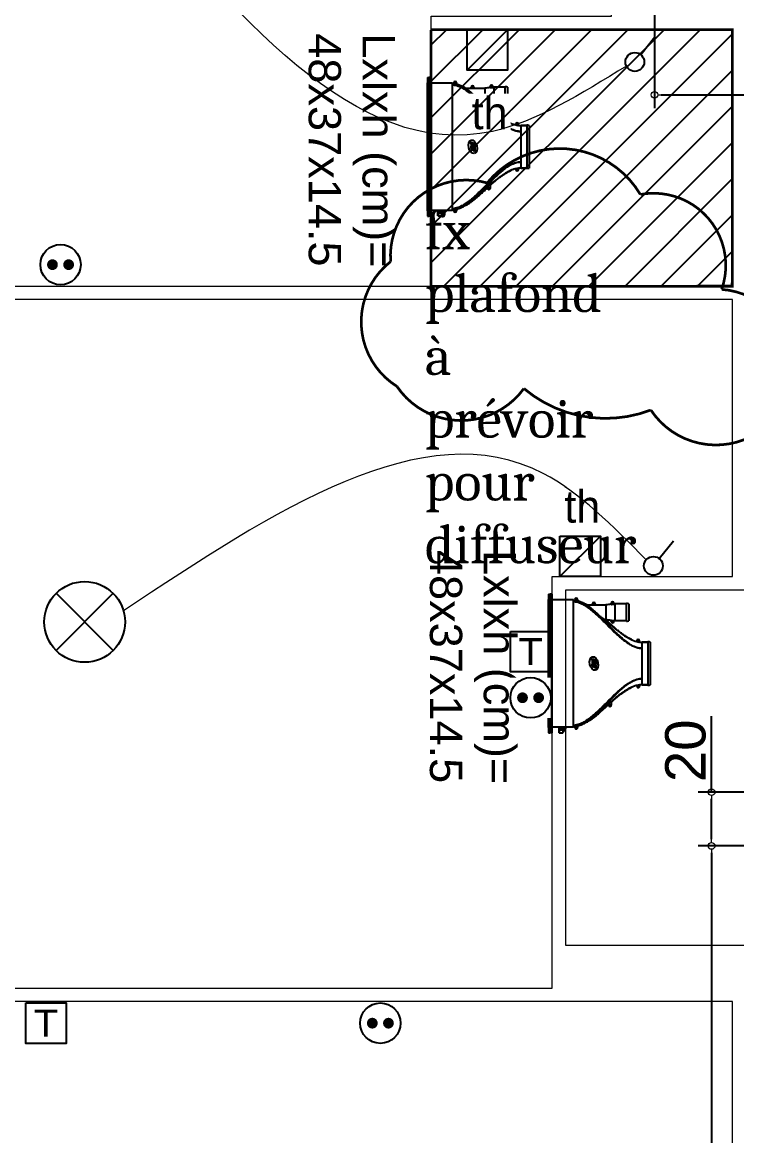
# Model space of a CAD drawing. Header units: millimetres. Extents: x 449410 to 506007, y -379864 to -318775.
# Drawn here: x 462452 to 465107, y -355848 to -351711 of the extents above; entities that cross this region are included whole.
import ezdxf

# ---------------------------------------------------------------- set-up
doc = ezdxf.new("R2010")
doc.units = ezdxf.units.MM
doc.set_wipeout_variables(frame=1)
doc.linetypes.add('prlm_ef', pattern=[0.165, 0.1, -0.065])
doc.layers.add('_GAZELEC-BOITE INCORPO', color=36, linetype='Continuous', lineweight=18)
for name, color, linetype in [('_GAZELEC-EAU CHAUDE', 1, 'Continuous'), ('gaz-modifications', 30, 'Continuous'), ('prlm-CHAUFF', 30, 'Continuous'), ('prlm-EAU-EF', 161, 'Continuous'), ('prlm-ELEC-CFA', 181, 'Continuous'), ('prlm-ELEC-CFO', 201, 'Continuous')]:
    doc.layers.add(name, color=color, linetype=linetype)
doc.layers.add('prlm-xpoly', color=7, linetype='Continuous', plot=False)
doc.styles.add('Arial', font='arial.ttf')
doc.styles.add('prlm-elec-cfa', font='comic.ttf', dxfattribs={"height": 12})
doc.styles.add('prlm-mod', font='cambriaz.ttf', dxfattribs={"height": 18})
doc.styles.get("Standard").update_dxf_attribs({"font": 'arial.ttf'})
doc.dimstyles.new('200', dxfattribs={"dimtxt": 150, "dimasz": 25, "dimexe": 50, "dimexo": 50, "dimgap": 20, "dimtad": 1, "dimdec": 0, "dimlfac": 0.1, "dimdsep": 46, "dimtxsty": 'Arial', "dimblk1": 'DOTBLANK', "dimblk2": 'DOTBLANK', "dimsah": 1, "dimcen": 25, "dimclrd": 5, "dimclre": 5, "dimadec": 0, "dimazin": 0, "dimtfac": 1, "dimtdec": 0, "dimtmove": 0, "dimatfit": 3, "dimldrblk": 'DOTBLANK', "dimfxl": 50, "dimtolj": 1, "dimtzin": 0, "dimarcsym": 0})

# ---------------------------------------------------------------- blocks, each defined once
blk = doc.blocks.new('xi.twintop')
at = {"layer": 'prlm-CHAUFF', "ltscale": 50}
for p, q in [((-8, 35.6), (8, 35.6)), ((-7.9, 36.5), (7.9, 36.5)), ((-7.9, 35.6), (-7.9, 33.5)), ((-7.9, 33.5), (-7.9, 35.6)), ((-5.67, 33.5), (-7.9, 33.5)), ((5.67, 33.5), (-5.67, 33.5)), ((7.9, 33.5), (5.67, 33.5)), ((7.9, 35.6), (7.9, 33.5)), ((7.9, 33.5), (7.9, 35.6)), ((-8.61, 31.95), (-8.61, 32.05)), ((-8.61, 32.05), (-8.51, 32.05)), ((-8.51, 31.95), (-8.61, 31.95)), ((-8.51, 32.16), (-8.41, 32.16)), ((-8.51, 32.05), (-8.51, 32.16)), ((-8.51, 31.84), (-8.51, 31.95)), ((-8.41, 31.84), (-8.51, 31.84)), ((-7.9, 32.5), (-8.46, 32.5)), ((-8.46, 31.5), (-8.16, 31.5)), ((-8.41, 32.16), (-8.41, 32.05)), ((-8.41, 32.05), (-8.3, 32.05)), ((-8.3, 31.95), (-8.41, 31.95)), ((-8.41, 31.95), (-8.41, 31.84)), ((-8.3, 32.05), (-8.3, 31.95)), ((-8.16, 31.5), (-7.95, 32.18)), ((-7.9, 32.5), (-7.95, 32.18)), ((7.95, 32.18), (7.9, 32.5)), ((7.9, 32.5), (8.46, 32.5)), ((8.16, 31.5), (7.95, 32.18)), ((8.46, 31.5), (8.16, 31.5)), ((8.3, 31.95), (8.3, 32.05)), ((8.3, 32.05), (8.41, 32.05)), ((8.41, 31.95), (8.3, 31.95)), ((8.41, 32.16), (8.51, 32.16)), ((8.41, 32.05), (8.41, 32.16)), ((8.41, 31.84), (8.41, 31.95)), ((8.51, 31.84), (8.41, 31.84)), ((8.51, 32.16), (8.51, 32.05)), ((8.51, 32.05), (8.61, 32.05)), ((8.61, 31.95), (8.51, 31.95)), ((8.51, 31.95), (8.51, 31.84)), ((8.61, 32.05), (8.61, 31.95)), ((9.12, 29.02), (9.09, 29.02)), ((-15.75, 27.6), (-22.25, 27.6)), ((-22.15, 28.5), (-15.85, 28.5)), ((-22.15, 27.6), (-22.15, 23.5)), ((-22.15, 27.6), (-22.15, 23.5)), ((-15.85, 27.6), (-15.85, 23.5)), ((-15.85, 27.6), (-15.85, 23.5)), ((-9.41, 28.48), (-9.41, 28.48)), ((9.41, 28.48), (9.38, 28.48)), ((-22.56, 22.55), (-22.45, 22.55)), ((-22.56, 22.45), (-22.56, 22.55)), ((-22.45, 22.45), (-22.56, 22.45)), ((-22.45, 22.66), (-22.35, 22.66)), ((-22.45, 22.55), (-22.45, 22.66)), ((-22.45, 22.34), (-22.45, 22.45)), ((-22.35, 22.34), (-22.45, 22.34)), ((-22.4, 23), (-21.97, 23)), ((-21.85, 22), (-22.4, 22)), ((-22.35, 22.66), (-22.35, 22.55)), ((-22.35, 22.55), (-22.24, 22.55)), ((-22.24, 22.45), (-22.35, 22.45)), ((-22.35, 22.45), (-22.35, 22.34)), ((-22.24, 22.55), (-22.24, 22.45)), ((-15.85, 23.5), (-22.15, 23.5)), ((-21.97, 23), (-21.85, 22.06)), ((-21.85, 22.06), (-21.85, 22)), ((-16.2, 19.84), (-14.13, 22)), ((-14.13, 22), (-16.2, 19.84)), ((-16.15, 22.06), (-16.03, 23)), ((-16.15, 22), (-16.15, 22.06)), ((-15.6, 22), (-16.15, 22)), ((-16.03, 23), (-15.6, 23)), ((-15.76, 22.45), (-15.76, 22.55)), ((-15.76, 22.55), (-15.65, 22.55)), ((-15.65, 22.45), (-15.76, 22.45)), ((-15.65, 22.66), (-15.55, 22.66)), ((-15.65, 22.55), (-15.65, 22.66)), ((-15.65, 22.34), (-15.65, 22.45)), ((-15.55, 22.34), (-15.65, 22.34)), ((-15.55, 22.66), (-15.55, 22.55)), ((-15.55, 22.55), (-15.44, 22.55)), ((-15.55, 22.45), (-15.55, 22.34)), ((-15.44, 22.45), (-15.55, 22.45)), ((-15.44, 22.55), (-15.44, 22.45)), ((14.83, 21), (13.83, 22)), ((13.83, 22), (15.44, 22)), ((15.44, 21), (14.83, 21)), ((15.28, 21.45), (15.28, 21.55)), ((15.28, 21.55), (15.39, 21.55)), ((15.39, 21.45), (15.28, 21.45)), ((15.39, 21.66), (15.49, 21.66)), ((15.39, 21.55), (15.39, 21.66)), ((15.39, 21.34), (15.39, 21.45)), ((15.49, 21.34), (15.39, 21.34)), ((15.49, 21.66), (15.49, 21.55)), ((15.49, 21.55), (15.6, 21.55)), ((15.49, 21.45), (15.49, 21.34)), ((15.6, 21.45), (15.49, 21.45)), ((15.6, 21.55), (15.6, 21.45)), ((-21.8, 20), (-16.2, 20)), ((-21.8, 16), (-21.8, 20)), ((-21.8, 16), (-21.8, 20)), ((-16.2, 19.84), (-16.2, 20)), ((-16.2, 19.84), (-16.2, 20)), ((-22.36, 15.45), (-22.36, 15.55)), ((-22.36, 15.55), (-22.25, 15.55)), ((-22.25, 15.45), (-22.36, 15.45)), ((-22.25, 15.66), (-22.15, 15.66)), ((-22.25, 15.55), (-22.25, 15.66)), ((-22.25, 15.34), (-22.25, 15.45)), ((-22.15, 15.34), (-22.25, 15.34)), ((-22.2, 16), (-21.65, 16)), ((-21.65, 15), (-22.2, 15)), ((-22.15, 15.66), (-22.15, 15.55)), ((-22.15, 15.55), (-22.04, 15.55)), ((-22.15, 15.45), (-22.15, 15.34)), ((-22.04, 15.45), (-22.15, 15.45)), ((-22.04, 15.55), (-22.04, 15.45)), ((-21.8, 12.88), (-21.8, 15)), ((-21.8, 12.88), (-21.8, 15)), ((-21.65, 16), (-21.65, 15)), ((-23.96, 8.95), (-23.96, 9.05)), ((-23.96, 9.05), (-23.85, 9.05)), ((-23.85, 8.95), (-23.96, 8.95)), ((-23.85, 9.16), (-23.75, 9.16)), ((-23.85, 9.05), (-23.85, 9.16)), ((-23.85, 8.84), (-23.85, 8.95)), ((-23.75, 8.84), (-23.85, 8.84)), ((-23.8, 9.5), (-23.19, 9.5)), ((-23.36, 8.5), (-23.8, 8.5)), ((-23.75, 9.16), (-23.75, 9.05)), ((-23.75, 9.05), (-23.64, 9.05)), ((-23.75, 8.95), (-23.75, 8.84)), ((-23.64, 8.95), (-23.75, 8.95)), ((-23.64, 9.05), (-23.64, 8.95)), ((-23.36, 8.42), (-23.36, 8.5)), ((23.19, 9.5), (23.8, 9.5)), ((23.36, 8.42), (23.36, 8.5)), ((23.8, 8.5), (23.36, 8.5)), ((23.64, 8.95), (23.64, 9.05)), ((23.64, 9.05), (23.75, 9.05)), ((23.75, 8.95), (23.64, 8.95)), ((23.75, 9.16), (23.85, 9.16)), ((23.75, 9.05), (23.75, 9.16)), ((23.75, 8.84), (23.75, 8.95)), ((23.85, 8.84), (23.75, 8.84)), ((23.85, 9.16), (23.85, 9.05)), ((23.85, 9.05), (23.96, 9.05)), ((23.85, 8.95), (23.85, 8.84)), ((23.96, 8.95), (23.85, 8.95)), ((23.96, 9.05), (23.96, 8.95)), ((23.7, 8), (-23.7, 8)), ((-23.7, 8), (-23.7, 0)), ((23.7, 8), (23.7, 0)), ((24.18, 4.47), (23.7, 4.81)), ((24.06, 4.42), (23.7, 4.66)), ((24.06, 2.6), (24.06, 4.42)), ((24.64, 4.04), (24.06, 4.42)), ((24.2, 4.46), (24.18, 4.47)), ((24.54, 4.24), (24.2, 4.46)), ((24.35, 4.85), (24.33, 4.89)), ((24.35, 4.36), (24.35, 4.85)), ((24.35, 4.85), (24.36, 4.85)), ((24.41, 4.79), (24.43, 4.83)), ((24.41, 4.79), (24.41, 4.32)), ((25.01, 4.43), (24.41, 4.79)), ((24.43, 4.83), (25.04, 4.47)), ((25.04, 4.47), (25.01, 4.43)), ((25.01, 4.25), (25.01, 4.43)), ((25.02, 4.42), (25.01, 4.43)), ((25.06, 4.46), (25.02, 4.42)), ((25.02, 4.42), (25.02, 4.25)), ((25.28, 4.25), (25.02, 4.42)), ((25.04, 4.47), (25.06, 4.46)), ((25.06, 4.46), (25.39, 4.24)), ((-25.75, 0), (-25.75, -0.73)), ((25.75, 0), (-25.75, 0)), ((23.7, 2.6), (24.06, 2.6)), ((23.7, 2.57), (23.73, 2.6)), ((23.79, 2.6), (23.88, 2.51)), ((23.88, 2.51), (23.97, 2.6)), ((24.04, 2.6), (24.13, 2.51)), ((24.64, 2.6), (24.06, 2.6)), ((24.13, 2.51), (24.22, 2.6)), ((24.18, 2.56), (24.24, 2.51)), ((24.24, 2.51), (24.3, 2.58)), ((24.28, 2.6), (24.37, 2.51)), ((24.37, 2.51), (24.46, 2.6)), ((24.42, 2.57), (24.48, 2.51)), ((24.48, 2.51), (24.56, 2.58)), ((24.54, 2.6), (24.63, 2.51)), ((24.63, 2.51), (24.72, 2.6)), ((24.64, 4.04), (24.72, 4.01)), ((24.64, 2.6), (24.64, 4.04)), ((24.72, 2.65), (24.64, 2.6)), ((24.64, 2.6), (24.64, 2.6)), ((25.66, 2.6), (24.64, 2.6)), ((24.7, 2.58), (24.77, 2.51)), ((24.72, 4.01), (24.72, 2.65)), ((24.72, 2.65), (25.71, 2.65)), ((24.73, 2.6), (24.82, 2.51)), ((24.77, 2.51), (24.79, 2.53)), ((24.82, 2.51), (24.91, 2.6)), ((24.9, 2.59), (24.98, 2.51)), ((24.98, 2.51), (25.07, 2.6)), ((25.02, 2.54), (25.05, 2.51)), ((25.05, 2.51), (25.09, 2.55)), ((25.06, 2.58), (25.13, 2.51)), ((25.13, 2.51), (25.22, 2.6)), ((25.19, 2.57), (25.25, 2.51)), ((25.25, 2.51), (25.34, 2.6)), ((25.27, 2.53), (25.29, 2.51)), ((25.29, 2.51), (25.32, 2.54)), ((25.31, 2.56), (25.36, 2.51)), ((25.36, 2.51), (25.45, 2.6)), ((25.4, 2.55), (25.44, 2.51)), ((25.44, 2.51), (25.53, 2.6)), ((25.48, 2.54), (25.51, 2.51)), ((25.51, 2.51), (25.6, 2.6)), ((25.53, 2.53), (25.55, 2.51)), ((25.55, 2.51), (25.64, 2.6)), ((25.71, 2.65), (25.66, 2.6)), ((25.66, 2.6), (25.66, 2.6)), ((25.71, 2.65), (25.71, 4.01)), ((25.75, 0), (25.75, -0.73)), ((-25.75, -0.81), (-25.75, -0.73)), ((-25.75, -0.73), (25.75, -0.73)), ((-25.75, -1.3), (-25.75, -0.81)), ((25.75, -0.81), (-25.75, -0.81)), ((-25.75, -1.3), (25.75, -1.3)), ((23.75, -0.99), (-23.75, -0.99)), ((-23.75, -1.06), (-23.75, -0.99)), ((-23.55, -0.99), (-23.75, -1.06)), ((-23.75, -1.06), (23.75, -1.06)), ((23.75, -1.11), (-23.75, -1.11)), ((-23.75, -1.16), (-23.75, -1.11)), ((-23.59, -1.11), (-23.75, -1.16)), ((-23.75, -1.16), (23.75, -1.16)), ((23.75, -1.2), (-23.75, -1.2)), ((-23.75, -1.23), (-23.75, -1.2)), ((-23.64, -1.2), (-23.75, -1.23)), ((-23.75, -1.23), (23.75, -1.23)), ((23.75, -1.26), (-23.75, -1.26)), ((-23.75, -1.28), (-23.75, -1.26)), ((-23.68, -1.26), (-23.75, -1.28)), ((-23.75, -1.28), (23.75, -1.28)), ((23.75, -1.29), (-23.75, -1.29)), ((-23.75, -1.3), (-23.75, -1.29)), ((-23.73, -1.29), (-23.75, -1.3)), ((-23.75, -1.3), (23.75, -1.3)), ((23.75, -1.06), (23.55, -0.99)), ((23.75, -1.16), (23.59, -1.11)), ((23.75, -1.23), (23.64, -1.2)), ((23.75, -1.28), (23.68, -1.26)), ((23.75, -1.3), (23.73, -1.29)), ((23.75, -0.99), (23.75, -1.06)), ((23.75, -1.11), (23.75, -1.16)), ((23.75, -1.2), (23.75, -1.23)), ((23.75, -1.26), (23.75, -1.28)), ((23.75, -1.29), (23.75, -1.3)), ((25.75, -0.73), (25.75, -0.81)), ((25.75, -1.3), (25.75, -0.81))]:
    blk.add_line(p, q, dxfattribs=at)
for centre, radius in [((-8.46, 32), 0.3), ((-8.46, 32), 0.25), ((8.46, 32), 0.3), ((8.46, 32), 0.25), ((-22.4, 22.5), 0.3), ((-22.4, 22.5), 0.25), ((-15.6, 22.5), 0.3), ((-15.6, 22.5), 0.25), ((15.44, 21.5), 0.3), ((15.44, 21.5), 0.25), ((-22.2, 15.5), 0.3), ((-22.2, 15.5), 0.25), ((-23.8, 9), 0.3), ((-23.8, 9), 0.25), ((23.8, 9), 0.3), ((23.8, 9), 0.25)]:
    blk.add_circle(centre, radius, dxfattribs=at)
for centre, radius, start, end in [((-6.01, 35.83), 2, 160.5755, 186.7441), ((-6.01, 35.83), 2, 160.5755, 186.7441), ((-15.67, 33.51), 7.77, 352.5456, 359.9423), ((-15.72, 33.51), 7.82, 352.5763, 359.9264), ((-15.07, 33.49), 7.17, 353.9053, 0.1157), ((15.11, 33.49), 7.25, 179.9215, 187.8382), ((6.01, 35.83), 2, 353.2559, 19.4245), ((6.01, 35.83), 2, 353.2559, 19.4245), ((15.67, 33.51), 7.77, 180.0577, 187.4544), ((15.72, 33.51), 7.82, 180.0736, 187.4237), ((-26.92, 38.17), 20.01, 331.0483, 332.7983), ((-26.92, 38.17), 20.01, 331.0482, 332.7982), ((-19.51, 34.47), 11.74, 332.3321, 345.441), ((-19.16, 34.32), 11.35, 332.1374, 345.6929), ((-8.46, 32), 0.5, 90, 270), ((-15.07, 33.49), 7.17, 352.0923, 353.5448), ((21.1, 34.98), 13.43, 192.9954, 216.0824), ((19.16, 34.32), 11.35, 194.4106, 207.8626), ((8.46, 32), 0.5, 270, 90), ((26.92, 38.17), 20.01, 207.2018, 208.9518), ((-20.26, 27.83), 2, 160.5755, 186.7441), ((-20.26, 27.83), 2, 160.5755, 186.7441), ((-17.74, 27.83), 2, 353.2559, 19.4245), ((-17.74, 27.83), 2, 353.2559, 19.4245), ((-43.13, 48.06), 39, 319.3887, 329.86), ((-43.13, 48.06), 39, 319.3887, 329.8601), ((43.13, 48.06), 39, 210.1399, 220.6113), ((43.13, 48.06), 39, 212.5506, 220.6113), ((-22.4, 22.5), 0.5, 90, 270), ((-15.6, 22.5), 0.5, 270, 90), ((-22.51, 30.1), 11.66, 315.9701, 320.4245), ((-22.76, 30.33), 11.99, 316.0326, 320.3619), ((22.51, 30.1), 11.66, 219.5755, 224.0299), ((22.76, 30.33), 11.99, 219.6381, 223.9674), ((15.44, 21.5), 0.5, 270, 90), ((-44.74, 40.05), 35.1, 315.7111, 319.5265), ((-22.2, 15.5), 0.5, 90, 270), ((-2.48, -0.77), 23.65, 136.4099, 144.7501), ((-23.8, 9), 0.5, 90, 270), ((-11.41, 6.64), 12.12, 163.7263, 166.3852), ((23.8, 9), 0.5, 270, 90), ((17.64, -7.23), 13.85, 61.9182, 64.0515), ((17.76, -6.88), 13.43, 62.115, 63.7632), ((18.29, -6.04), 12.5, 61.3177, 61.5903), ((24.75, 5.45), 0.703, 233.033, 242.9325), ((24.72, 5.11), 0.448, 214.6713, 225.4982), ((25.88, 4.92), 0.836, 234.1326, 239.2425), ((18.29, -6.04), 12.5, 53.7494, 55.0637)]:
    blk.add_arc(centre, radius, start, end, dxfattribs=at)
blk.add_ellipse((0, 15.55), major_axis=(2.49, 0.57), ratio=0.600775, dxfattribs=at)
for points, knots in [([(-5.67, 33.5), (-5.67, 33.33), (-5.68, 33.16), (-5.7, 32.82), (-5.72, 32.65), (-5.8, 32.15), (-5.87, 31.82), (-6.05, 31.16), (-6.16, 30.84), (-6.41, 30.21), (-6.55, 29.9), (-7, 29), (-7.34, 28.43), (-8.08, 27.34), (-8.47, 26.81), (-9.69, 25.27), (-10.57, 24.3), (-12.38, 22.39), (-13.32, 21.46), (-15.19, 19.6), (-16.12, 18.67), (-17.95, 16.77), (-18.84, 15.8), (-20.08, 14.27), (-20.47, 13.75), (-21.03, 12.94), (-21.21, 12.66), (-21.55, 12.09), (-21.72, 11.8), (-22.17, 10.91), (-22.43, 10.31), (-22.7, 9.36), (-22.77, 9.03), (-22.86, 8.47), (-22.88, 8.24), (-22.89, 8)], [0, 0, 0, 0, 0.015625, 0.015625, 0.03125, 0.03125, 0.0625, 0.0625, 0.09375, 0.09375, 0.125, 0.125, 0.1875, 0.1875, 0.25, 0.25, 0.375, 0.375, 0.5, 0.5, 0.625, 0.625, 0.75, 0.75, 0.8125, 0.8125, 0.84375, 0.84375, 0.875, 0.875, 0.9375, 0.9375, 0.96875, 0.96875, 0.9907189, 0.9907189, 0.9907189, 0.9907189]), ([(-18.04, 17.26), (-16.85, 18.51), (-15.59, 19.7), (-13.1, 22.1), (-11.85, 23.3), (-10.07, 25.17), (-9.49, 25.81), (-8.39, 27.13), (-7.87, 27.82), (-7.16, 28.91), (-6.93, 29.29), (-6.52, 30.07), (-6.33, 30.48), (-6.02, 31.31), (-5.89, 31.74), (-5.76, 32.39), (-5.73, 32.61), (-5.69, 32.95), (-5.69, 33.06), (-5.67, 33.28), (-5.67, 33.39), (-5.67, 33.5)], [0, 0, 0, 0, 0.25, 0.25, 0.5, 0.5, 0.625, 0.625, 0.75, 0.75, 0.8125, 0.8125, 0.875, 0.875, 0.9375, 0.9375, 0.96875, 0.96875, 0.984375, 0.984375, 1, 1, 1, 1]), ([(5.67, 33.5), (5.67, 33.33), (5.68, 33.16), (5.71, 32.81), (5.73, 32.64), (5.81, 32.14), (5.88, 31.8), (6.08, 31.14), (6.2, 30.82), (6.47, 30.19), (6.62, 29.88), (7.1, 28.98), (7.46, 28.42), (8.23, 27.34), (8.65, 26.82), (9.93, 25.3), (10.84, 24.34), (12.72, 22.46), (13.69, 21.54), (15.61, 19.69), (16.57, 18.77), (18.43, 16.87), (19.34, 15.9), (20.59, 14.36), (20.99, 13.83), (21.55, 13), (21.73, 12.72), (22.07, 12.15), (22.24, 11.85), (22.69, 10.95), (22.94, 10.33), (23.21, 9.37), (23.28, 9.05), (23.36, 8.48), (23.38, 8.24), (23.39, 8)], [0, 0, 0, 0, 0.015625, 0.015625, 0.03125, 0.03125, 0.0625, 0.0625, 0.09375, 0.09375, 0.125, 0.125, 0.1875, 0.1875, 0.25, 0.25, 0.375, 0.375, 0.5, 0.5, 0.625, 0.625, 0.75, 0.75, 0.8125, 0.8125, 0.84375, 0.84375, 0.875, 0.875, 0.9375, 0.9375, 0.96875, 0.96875, 0.9908046, 0.9908046, 0.9908046, 0.9908046]), ([(22.89, 8), (22.88, 8.24), (22.86, 8.47), (22.77, 9.03), (22.7, 9.36), (22.43, 10.31), (22.17, 10.91), (21.72, 11.8), (21.55, 12.09), (21.21, 12.66), (21.03, 12.94), (20.47, 13.75), (20.08, 14.27), (18.84, 15.8), (17.95, 16.77), (16.12, 18.67), (15.18, 19.6), (13.32, 21.46), (12.38, 22.39), (10.57, 24.3), (9.69, 25.27), (8.47, 26.81), (8.08, 27.34), (7.34, 28.43), (7, 29), (6.55, 29.9), (6.41, 30.21), (6.16, 30.84), (6.05, 31.16), (5.87, 31.82), (5.79, 32.15), (5.72, 32.65), (5.7, 32.82), (5.68, 33.16), (5.67, 33.33), (5.67, 33.5)], [0.0092808, 0.0092808, 0.0092808, 0.0092808, 0.03125, 0.03125, 0.0625, 0.0625, 0.125, 0.125, 0.15625, 0.15625, 0.1875, 0.1875, 0.25, 0.25, 0.375, 0.375, 0.5, 0.5, 0.625, 0.625, 0.75, 0.75, 0.8125, 0.8125, 0.875, 0.875, 0.90625, 0.90625, 0.9375, 0.9375, 0.96875, 0.96875, 0.984375, 0.984375, 1, 1, 1, 1]), ([(-8.9, 29.46), (-9.06, 29.12), (-9.43, 28.41), (-10.08, 27.35), (-10.83, 26.27), (-11.65, 25.18), (-12.54, 24.1), (-13.65, 22.81), (-14.86, 21.46), (-15.81, 20.43), (-16.2, 20)], [0.1568082, 0.1568082, 0.1568082, 0.1568082, 0.2305418, 0.3149874, 0.4025619, 0.4929385, 0.5856877, 0.6803551, 0.8317746, 0.9509578, 0.9509578, 0.9509578, 0.9509578]), ([(14.38, 22), (14.06, 22.36), (13.37, 23.14), (12.33, 24.35), (11.38, 25.54), (10.58, 26.62), (9.93, 27.59), (9.37, 28.52), (9.05, 29.15), (8.91, 29.44)], [0.5730592, 0.5730592, 0.5730592, 0.5730592, 0.626259, 0.6884084, 0.7489718, 0.7930827, 0.8358988, 0.8773199, 0.9123747, 0.9123747, 0.9123747, 0.9123747]), ([(23.19, 9.5), (23.12, 9.79), (23.04, 10.07), (22.86, 10.64), (22.75, 10.92), (22.41, 11.74), (22.14, 12.27), (21.56, 13.3), (21.24, 13.8), (20.57, 14.77), (20.21, 15.25), (19.11, 16.65), (18.33, 17.54), (16.73, 19.29), (15.91, 20.15), (15.09, 21)], [0, 0, 0, 0, 0.0625, 0.0625, 0.125, 0.125, 0.25, 0.25, 0.375, 0.375, 0.5, 0.5, 0.75, 0.75, 1, 1, 1, 1]), ([(21.4, 13.55), (21.3, 13.71), (20.98, 14.2), (20.41, 15.02), (19.67, 15.99), (18.88, 16.96), (17.95, 18.04), (16.9, 19.22), (15.98, 20.24), (15.44, 20.84), (15.29, 21)], [0.1694223, 0.1694223, 0.1694223, 0.1694223, 0.1906001, 0.2339285, 0.2787061, 0.3247019, 0.3716424, 0.4351709, 0.4991397, 0.523565, 0.523565, 0.523565, 0.523565]), ([(-18.04, 17.26), (-17.81, 17.52), (-17.58, 17.79), (-17.17, 18.3), (-16.98, 18.55), (-16.64, 19.03), (-16.49, 19.25), (-16.32, 19.53), (-16.28, 19.62), (-16.22, 19.76), (-16.2, 19.81), (-16.2, 19.84)], [0, 0, 0, 0, 0.25, 0.25, 0.5, 0.5, 0.75, 0.75, 0.875, 0.875, 1, 1, 1, 1]), ([(-1.63, 15.67), (-0.9, 16.39), (-0.53, 16.49), (-0.14, 16.44), (0.47, 16.38), (1.12, 15.98), (1.85, 16.55)], [0, 0, 0, 0, 0.389075, 0.389075, 0.389075, 1, 1, 1, 1]), ([(-23.39, 8), (-23.38, 8.28), (-23.35, 8.55), (-23.25, 9.19), (-23.16, 9.55), (-22.84, 10.61), (-22.54, 11.29), (-21.83, 12.6), (-21.42, 13.22), (-20.56, 14.41), (-20.09, 14.98), (-19.62, 15.54)], [0.0331631, 0.0331631, 0.0331631, 0.0331631, 0.125, 0.125, 0.25, 0.25, 0.5, 0.5, 0.75, 0.75, 1, 1, 1, 1]), ([(-23.19, 9.5), (-23.12, 9.8), (-23.04, 10.09), (-22.9, 10.53), (-22.84, 10.67), (-22.74, 10.96), (-22.68, 11.1), (-22.5, 11.53), (-22.37, 11.8), (-22.1, 12.35), (-21.95, 12.61), (-21.8, 12.88)], [0, 0, 0, 0, 0.25, 0.25, 0.375, 0.375, 0.5, 0.5, 0.75, 0.75, 1, 1, 1, 1]), ([(-21.8, 12.88), (-21.96, 12.6), (-22.11, 12.32), (-22.4, 11.74), (-22.54, 11.45), (-22.78, 10.85), (-22.89, 10.55), (-23.01, 10.17), (-23.03, 10.1), (-23.05, 10.03)], [0, 0, 0, 0, 0.25, 0.25, 0.5, 0.5, 0.75, 0.75, 0.8062429, 0.8062429, 0.8062429, 0.8062429]), ([(-1.94, 14.63), (-1.21, 15.35), (-0.84, 15.44), (-0.45, 15.4), (0.16, 15.33), (0.81, 14.93), (1.54, 15.51)], [0, 0, 0, 0, 0.389075, 0.389075, 0.389075, 1, 1, 1, 1]), ([(24.24, 4.96), (24.23, 4.96), (24.23, 4.96), (24.22, 4.97), (24.2, 4.97), (24.19, 4.97), (24.18, 4.98), (24.16, 4.98), (24.15, 4.98), (24.13, 4.99), (24.11, 4.99), (24.09, 4.99), (24.08, 4.99), (24.05, 4.99), (24.02, 4.99), (23.98, 4.99), (23.93, 4.98), (23.89, 4.98), (23.84, 4.97), (23.78, 4.96), (23.74, 4.95), (23.71, 4.95), (23.7, 4.94)], [0.1059402, 0.1059402, 0.1059402, 0.1059402, 0.1359504, 0.1694868, 0.202886, 0.2361704, 0.2693627, 0.3024859, 0.3355633, 0.3686184, 0.401675, 0.434757, 0.4678887, 0.5010941, 0.5629781, 0.6246926, 0.6863942, 0.7482374, 0.8103737, 0.8729511, 0.9361135, 0.9654522, 0.9654522, 0.9654522, 0.9654522]), ([(23.7, 4.91), (23.71, 4.91), (23.72, 4.91), (23.74, 4.92), (23.78, 4.92), (23.81, 4.93), (23.83, 4.93), (23.86, 4.94), (23.89, 4.94), (23.92, 4.95), (23.94, 4.95), (23.97, 4.95), (23.99, 4.96), (24.02, 4.96), (24.04, 4.96), (24.06, 4.96), (24.08, 4.96), (24.11, 4.96), (24.14, 4.96), (24.18, 4.96), (24.21, 4.95), (24.24, 4.95), (24.26, 4.94), (24.28, 4.93), (24.3, 4.92), (24.32, 4.91), (24.33, 4.9), (24.33, 4.89)], [0.053874, 0.053874, 0.053874, 0.053874, 0.0607104, 0.0907643, 0.1206402, 0.1503557, 0.1799287, 0.2093776, 0.238721, 0.2679778, 0.2971672, 0.3263086, 0.3554219, 0.3845269, 0.4136437, 0.4427926, 0.4719939, 0.5012681, 0.5562327, 0.6110034, 0.6657154, 0.7205017, 0.7754929, 0.8308166, 0.8865967, 0.9429527, 1, 1, 1, 1]), ([(24.35, 4.85), (24.35, 4.86), (24.35, 4.86), (24.34, 4.87), (24.33, 4.88), (24.32, 4.88), (24.31, 4.89), (24.3, 4.89), (24.29, 4.9), (24.28, 4.9), (24.26, 4.91), (24.25, 4.91), (24.23, 4.91), (24.22, 4.92), (24.2, 4.92), (24.18, 4.92), (24.17, 4.92), (24.15, 4.92), (24.12, 4.92), (24.09, 4.92), (24.05, 4.92), (24, 4.92), (23.95, 4.91), (23.9, 4.9), (23.85, 4.89), (23.79, 4.88), (23.74, 4.87), (23.71, 4.86), (23.7, 4.86)], [0, 0, 0, 0, 0.0300773, 0.0600539, 0.0899314, 0.1197114, 0.1493956, 0.1789856, 0.2084831, 0.2378898, 0.2672073, 0.2964374, 0.3255817, 0.3546421, 0.3836203, 0.4125181, 0.4413372, 0.4700795, 0.4987468, 0.5532579, 0.6080368, 0.6630958, 0.7184471, 0.7741027, 0.8300742, 0.8863734, 0.9430116, 0.9677174, 0.9677174, 0.9677174, 0.9677174]), ([(24.65, 4.2), (24.65, 4.2), (24.64, 4.2), (24.64, 4.2), (24.63, 4.2), (24.63, 4.2), (24.62, 4.2), (24.61, 4.21), (24.6, 4.21), (24.59, 4.21), (24.58, 4.22), (24.55, 4.23), (24.54, 4.24), (24.54, 4.24)], [0, 0, 0, 0, 0.061789, 0.122374, 0.182441, 0.242697, 0.303842, 0.366548, 0.43144, 0.49908, 0.668346, 0.832646, 1, 1, 1, 1]), ([(25.45, 4.21), (25.44, 4.21), (25.44, 4.22), (25.43, 4.22), (25.41, 4.23), (25.4, 4.23), (25.39, 4.24), (25.37, 4.24), (25.36, 4.25), (25.34, 4.25), (25.32, 4.25), (25.3, 4.26), (25.29, 4.26), (25.27, 4.26), (25.24, 4.26), (25.22, 4.26), (25.2, 4.26), (25.17, 4.26), (25.13, 4.26), (25.08, 4.26), (25.03, 4.26), (24.97, 4.25), (24.91, 4.24), (24.85, 4.24), (24.79, 4.23), (24.72, 4.21), (24.67, 4.21), (24.65, 4.2)], [0.0304712, 0.0304712, 0.0304712, 0.0304712, 0.0599457, 0.0897682, 0.1195016, 0.1491541, 0.1787343, 0.2082505, 0.2377114, 0.2671256, 0.2965018, 0.3258487, 0.355175, 0.3844897, 0.4138015, 0.4431194, 0.4724522, 0.5018089, 0.5568669, 0.611863, 0.6668562, 0.7219052, 0.7770682, 0.8324028, 0.8879658, 0.9438132, 1, 1, 1, 1]), ([(25.71, 4.01), (25.69, 4.04), (25.65, 4.06), (25.55, 4.09), (25.48, 4.1), (25.35, 4.1), (25.31, 4.1), (25.21, 4.09), (25.16, 4.09), (24.98, 4.06), (24.86, 4.04), (24.72, 4.01)], [0, 0, 0, 0, 0.25, 0.25, 0.5, 0.5, 0.625, 0.625, 0.75, 0.75, 1, 1, 1, 1])]:
    blk.add_open_spline(points, degree=3, knots=knots, dxfattribs=at)
for points in [[(-22.15, 23.5), (-22.15, 23.33), (-22.14, 23.17), (-22.13, 23)], [(-22.15, 23.5), (-22.15, 23.33), (-22.14, 23.17), (-22.13, 23)], [(-22.01, 22), (-21.91, 21.33), (-21.8, 20.67), (-21.8, 20)], [(-22.01, 22), (-21.91, 21.33), (-21.8, 20.67), (-21.8, 20)], [(-15.99, 22), (-16.09, 21.33), (-16.2, 20.67), (-16.2, 20)], [(-15.99, 22), (-16.09, 21.33), (-16.2, 20.67), (-16.2, 20)], [(-15.85, 23.5), (-15.85, 23.33), (-15.86, 23.17), (-15.87, 23)], [(-15.85, 23.5), (-15.85, 23.33), (-15.86, 23.17), (-15.87, 23)], [(1.85, 16.55), (1.03, 15.62), (0.38, 16.02), (-0.23, 16.09)], [(-0.55, 15.04), (-0.94, 15.09), (-1.32, 14.99), (-1.94, 14.63)], [(-1.78, 15.16), (-1.06, 15.88), (-0.68, 15.97), (-0.29, 15.93)], [(-0.39, 15.58), (-0.78, 15.62), (-1.16, 15.52), (-1.78, 15.16)], [(-0.23, 16.09), (-0.63, 16.13), (-1.01, 16.03), (-1.63, 15.67)], [(1.54, 15.51), (0.72, 14.57), (0.07, 14.98), (-0.55, 15.04)], [(1.7, 16.04), (0.88, 15.1), (0.23, 15.51), (-0.39, 15.58)], [(-0.29, 15.93), (0.32, 15.87), (0.96, 15.47), (1.7, 16.04)], [(-23.19, 9.5), (-23.26, 9.17), (-23.32, 8.84), (-23.36, 8.5)], [(23.36, 8.5), (23.32, 8.84), (23.26, 9.17), (23.19, 9.5)]]:
    blk.add_open_spline(points, degree=3, dxfattribs=at)
at = {"layer": 'prlm-CHAUFF', "ltscale": 50, "insert": (-42.19, -13.41), "char_height": 12, "width": 139.7925, "attachment_point": 1}
blk.add_mtext('Lxlxh (cm)= 48x37x14.5', dxfattribs=at)
blk = doc.blocks.new('xi.th-ch')
at = {"layer": 'prlm-CHAUFF', "color": 0, "linetype": 'ByBlock', "lineweight": -2, "flags": 128}
blk.add_lwpolyline([(-7.5, 7.5), (7.5, 7.5), (7.5, -7.5), (-7.5, -7.5)], close=True, dxfattribs=at)
at = {"layer": 'prlm-CHAUFF', "color": 0}
blk.add_lwpolyline([(-7.5, -7.5), (7.5, 7.5)], dxfattribs=at)
blk = doc.blocks.new('xi.TEL')
at = {"layer": 'prlm-ELEC-CFA', "color": 0, "linetype": 'ByBlock', "lineweight": -2, "flags": 128}
blk.add_lwpolyline([(-7.5, 7.5), (7.5, 7.5), (7.5, -7.5), (-7.5, -7.5)], close=True, dxfattribs=at)
at = {"layer": 'prlm-ELEC-CFA', "color": 0, "linetype": 'ByBlock', "insert": (0, 0), "char_height": 10, "width": 11.36, "attachment_point": 5}
blk.add_mtext('{\\fVerdana|b0|i0|c0|p34;T}', dxfattribs=at)
blk = doc.blocks.new('xi.PC')
at = {"color": 0, "lineweight": 5}
blk.add_wipeout([(-7.5, -7.5), (7.5, -7.5), (7.5, 7.5), (-7.5, 7.5)], dxfattribs=at).dxf.layer = 'prlm-ELEC-CFO'
at = {"layer": 'prlm-ELEC-CFO', "color": 0, "linetype": 'ByBlock', "lineweight": 5, "const_width": 2}
for points in [[(-4, 0, 1), (-2, 0, 1)], [(2, 0, 1), (4, 0, 1)]]:
    blk.add_lwpolyline(points, format="xyb", close=True, dxfattribs=at)
at = {"layer": 'prlm-ELEC-CFO', "color": 0, "linetype": 'ByBlock', "lineweight": -2}
blk.add_circle((0, 0), 7.5, dxfattribs=at)
blk = doc.blocks.new('xi.SA')
at = {"layer": 'prlm-ELEC-CFO', "color": 0}
blk.add_lwpolyline([(0.2, -1.28), (5.5, 5.28)], dxfattribs=at)
blk.add_circle((-2, -4), 3.5, dxfattribs=at)
blk = doc.blocks.new('xi.PTCE')
at = {"layer": 'prlm-ELEC-CFO', "color": 0}
for points in [[(-10.61, 10.61), (10.61, -10.61)], [(10.61, 10.61), (-10.61, -10.61)]]:
    blk.add_lwpolyline(points, dxfattribs=at)
at = {"layer": 'prlm-ELEC-CFO', "color": 0, "linetype": 'ByBlock'}
blk.add_circle((0, 0), 15, dxfattribs=at)
blk = doc.blocks.new('_DOTBLANK')
at = {"color": 0, "linetype": 'ByBlock'}
blk.add_line((-0.5, 0), (-1, 0), dxfattribs=at)
blk.add_circle((0, 0), 0.5, dxfattribs=at)
blk = doc.blocks.new('*D133')
at = {"layer": '_GAZELEC-BOITE INCORPO', "color": 5, "lineweight": -2, "transparency": 16777216}
for p, q in [((466967.1, -354771.2), (464963.4, -354771.2)), ((465013.4, -354796.2), (465013.4, -357720.3)), ((467767.6, -357745.3), (464963.4, -357745.3))]:
    blk.add_line(p, q, dxfattribs=at)
at = {"layer": '_GAZELEC-BOITE INCORPO', "color": 5, "lineweight": -2, "transparency": 16777216, "xscale": 25, "yscale": 25, "zscale": 25}
for p, rotation in [((465013.4, -354771.2), 90), ((465013.4, -357745.3), 270)]:
    blk.add_blockref('_DOTBLANK', p, dxfattribs=dict(at, rotation=rotation))
at = {"layer": '_GAZELEC-BOITE INCORPO', "color": 0, "transparency": 16777216, "insert": (464916.8, -356258.2), "char_height": 150, "attachment_point": 5, "rotation": 90, "style": 'Arial'}
blk.add_mtext('\\A1;297', dxfattribs=at)
blk = doc.blocks.new('*D134')
at = {"layer": '_GAZELEC-BOITE INCORPO', "color": 5, "lineweight": -2, "transparency": 16777216}
for p, q in [((465013.4, -354571.2), (465013.4, -354289.2)), ((466967.1, -354571.2), (464963.4, -354571.2)), ((465013.4, -354746.2), (465013.4, -354596.2)), ((466967.1, -354771.2), (464963.4, -354771.2))]:
    blk.add_line(p, q, dxfattribs=at)
at = {"layer": '_GAZELEC-BOITE INCORPO', "color": 5, "lineweight": -2, "transparency": 16777216, "xscale": 25, "yscale": 25, "zscale": 25}
for p, rotation in [((465013.4, -354571.2), 90), ((465013.4, -354771.2), 270)]:
    blk.add_blockref('_DOTBLANK', p, dxfattribs=dict(at, rotation=rotation))
at = {"layer": '_GAZELEC-BOITE INCORPO', "color": 0, "transparency": 16777216, "insert": (464916.8, -354417.7), "char_height": 150, "attachment_point": 5, "rotation": 90, "style": 'Arial'}
blk.add_mtext('\\A1;20', dxfattribs=at)
blk = doc.blocks.new('*D138')
at = {"layer": '_GAZELEC-BOITE INCORPO', "color": 5, "lineweight": -2, "transparency": 16777216}
for p, q in [((464801, -350254.6), (464801, -352030.3)), ((467827.1, -350254.6), (467827.1, -352030.3)), ((464826, -351980.3), (467802.1, -351980.3))]:
    blk.add_line(p, q, dxfattribs=at)
at = {"layer": '_GAZELEC-BOITE INCORPO', "color": 5, "lineweight": -2, "transparency": 16777216, "xscale": 25, "yscale": 25, "zscale": 25, "rotation": 180}
blk.add_blockref('_DOTBLANK', (464801, -351980.3), dxfattribs=at)
at = {"layer": '_GAZELEC-BOITE INCORPO', "color": 5, "lineweight": -2, "transparency": 16777216, "xscale": 25, "yscale": 25, "zscale": 25}
blk.add_blockref('_DOTBLANK', (467827.1, -351980.3), dxfattribs=at)
at = {"layer": '_GAZELEC-BOITE INCORPO', "color": 0, "transparency": 16777216, "insert": (466314, -351883.7), "char_height": 150, "attachment_point": 5, "style": 'Arial'}
blk.add_mtext('\\A1;303', dxfattribs=at)

msp = doc.modelspace()

# ---------------------------------------------------------------- linework, layer by layer
at = {"layer": '_GAZELEC-EAU CHAUDE', "linetype": 'prlm_ef'}
msp.add_open_spline([(467141.579, -354749.192), (467139.893, -354710.54), (467138.217, -354672.14), (467133.454, -354596.231), (467130.367, -354558.722), (467124.347, -354509.1), (467122.633, -354496.422), (467119.588, -354476.302), (467118.38, -354468.806), (467116.029, -354455.125), (467114.909, -354448.932), (467112.558, -354436.562), (467111.329, -354430.389), (467107.483, -354411.905), (467104.707, -354399.628), (467095.769, -354362.927), (467088.997, -354338.634), (467066.216, -354265.485), (467047.877, -354217.118), (467006.216, -354121.444), (466982.893, -354074.138), (466932.47, -353980.386), (466905.371, -353933.941), (466848.64, -353841.709), (466819.007, -353795.923), (466758.469, -353704.787), (466727.564, -353659.439), (466685.458, -353597.79), (466674.258, -353581.403), (466651.918, -353548.653), (466640.774, -353532.289), (466607.468, -353483.194), (466585.431, -353450.462), (466520.19, -353352.012), (466477.855, -353286.038), (466419.311, -353188.416), (466401.394, -353157.574), (466372.888, -353106.496), (466361.974, -353086.423), (466344.74, -353053.763), (466338.263, -353041.258), (466324.067, -353013.292), (466316.406, -352997.813), (466301.395, -352966.732), (466294.045, -352951.127), (466272.434, -352904.13), (466258.616, -352872.555), (466218.745, -352777.175), (466194.277, -352712.716), (466135.154, -352544.089), (466102.985, -352438.893), (466043.053, -352226.63), (466015.291, -352119.563), (465960.399, -351905.068), (465933.27, -351797.641), (465875.926, -351583.939), (465845.711, -351477.664), (465785.958, -351290.977), (465757.76, -351210.058), (465695.399, -351051.512), (465661.236, -350973.884), (465585.074, -350823.521), (465543.078, -350750.788), (465481.82, -350659.886), (465466.953, -350638.809), (465420.892, -350576.554), (465388.238, -350536.349), (465340.816, -350483.602), (465327.966, -350469.814), (465301.758, -350442.91), (465288.398, -350429.792), (465253.003, -350396.843), (465230.568, -350377.702), (465184.399, -350342.547), (465160.666, -350326.533), (465127.616, -350307.475), (465118.861, -350302.722), (465105.572, -350295.97), (465101.1, -350293.776), (465089.383, -350288.233), (465082.075, -350284.98), (465067.283, -350278.78), (465059.802, -350275.832), (465037.111, -350267.418), (465021.652, -350262.38), (464980.924, -350250.629), (464955.197, -350244.66), (464902.524, -350234.535), (464875.578, -350230.38), (464820.801, -350223.194), (464792.97, -350220.163), (464749.166, -350215.742), (464733.383, -350214.219), (464717.541, -350212.69)], degree=3, knots=[0, 0, 0, 0, 115.11459427, 115.11459427, 230.22918855, 230.22918855, 270.05475548, 270.05475548, 293.85403456, 293.85403456, 313.67133055, 313.67133055, 333.48862653, 333.48862653, 373.1232185, 373.1232185, 452.39240244, 452.39240244, 613.36586323, 613.36586323, 774.33932401, 774.33932401, 935.31278479, 935.31278479, 1096.28624558, 1096.28624558, 1257.25970636, 1257.25970636, 1315.59688182, 1315.59688182, 1373.93405729, 1373.93405729, 1490.60840821, 1490.60840821, 1723.95711006, 1723.95711006, 1830.64312283, 1830.64312283, 1899.06680744, 1899.06680744, 1941.25018698, 1941.25018698, 1992.99575253, 1992.99575253, 2044.74131808, 2044.74131808, 2148.23244919, 2148.23244919, 2355.21471139, 2355.21471139, 2684.10092988, 2684.10092988, 3012.98714837, 3012.98714837, 3341.87336686, 3341.87336686, 3670.75958535, 3670.75958535, 3926.91781521, 3926.91781521, 4183.07604507, 4183.07604507, 4439.23427493, 4439.23427493, 4518.01033351, 4518.01033351, 4675.56245065, 4675.56245065, 4732.52679852, 4732.52679852, 4789.49114639, 4789.49114639, 4880.60213192, 4880.60213192, 4971.71311745, 4971.71311745, 5004.13009499, 5004.13009499, 5020.45613748, 5020.45613748, 5046.7086745, 5046.7086745, 5072.96121152, 5072.96121152, 5125.46628556, 5125.46628556, 5208.6367768, 5208.6367768, 5291.80726804, 5291.80726804, 5374.97775928, 5374.97775928, 5421.43136067, 5421.43136067, 5421.43136067, 5421.43136067], dxfattribs=at)
at = {"layer": 'gaz-modifications', "const_width": 10}
msp.add_lwpolyline([(464179.34, -352307.524, 0.52056705), (463820.593, -352599.845, 0.52056705), (463820.593, -352599.845, 0.52056705), (463843.989, -353063.661, 0.52056705), (463843.989, -353063.661, 0.52056705), (464315.819, -353071.456, 0.52056705), (464315.819, -353071.456, 0.27306143), (464787.649, -353151.403, 0.52056705), (464787.649, -353151.403, 1.60429507), (465050.892, -352703.111, 0.52056705), (465050.892, -352703.111, 0.57693104), (464748.655, -352350.398, 0.52056705), (464748.655, -352350.398, 0.52056705)], format="xyb", close=True, dxfattribs=at)
at = {"layer": 'prlm-EAU-EF', "linetype": 'prlm_ef'}
msp.add_spline([(467181.541, -354747.45), (467155.371, -354447.999), (466713.066, -353567.293), (466365.506, -353006.546), (465847.472, -351351.975), (465381.988, -350469.57), (465112.851, -350255.085), (464721.384, -350172.875)], degree=3, dxfattribs=at)
at = {"layer": 'prlm-xpoly', "lineweight": 0}
for points in [[(465090.609, -351738.057), (463971.087, -351738.056), (463971.087, -351688.056), (464641.087, -351688.056), (464641.088, -349605.262), (460982.801, -349605.261), (460982.265, -352691.266), (465090.609, -352691.267)], [(467828, -351738.057), (465140.609, -351738.057), (465140.611, -353820.585), (464470.609, -353820.585), (464470.609, -355139.863), (465140.609, -355139.863), (465140.608, -357950.737), (466379.678, -357950.786), (466379.311, -353097.149), (467828, -353097.149)], [(465090.609, -352741.267), (460982.8, -352741.266), (460982.265, -355299.79), (464420.577, -355299.728), (464420.609, -353770.585), (465090.609, -353770.585)], [(460982.8, -355349.79), (460982.878, -357900.737), (465090.608, -357900.737), (465088.66, -356954.752), (464419.92, -356954.752), (464419.92, -356904.752), (465090.609, -356904.752), (465090.609, -355349.791)]]:
    msp.add_lwpolyline(points, close=True, dxfattribs=at)

# ---------------------------------------------------------------- block references
at = {"layer": 'prlm-CHAUFF', "xscale": 10, "yscale": 10, "zscale": 10}
for p, rotation in [((463970.271, -352173.278), 269.9999999999987), ((464420.609, -354093.206), 269.9999999999991)]:
    msp.add_blockref('xi.twintop', p, dxfattribs=dict(at, rotation=rotation))
for p in [(464180.391, -351813.056), (464524.889, -353695.585)]:
    msp.add_blockref('xi.th-ch', p, dxfattribs=at)
at = {"layer": 'prlm-ELEC-CFA', "xscale": 10, "yscale": 10, "zscale": 10}
for p in [(464340.603, -354048.932), (462539.534, -355429.79)]:
    msp.add_blockref('xi.TEL', p, dxfattribs=at)
at = {"layer": 'prlm-ELEC-CFO', "xscale": 10, "yscale": 10, "zscale": 10}
for name, p in [('xi.SA', (464748.026, -351818.056)), ('xi.SA', (464817.086, -353690.585)), ('xi.PTCE', (462683.41, -353938.628))]:
    msp.add_blockref(name, p, dxfattribs=at)

# ---------------------------------------------------------------- dimensions: what is measured, and where the dimension line sits
at = {"layer": '_GAZELEC-BOITE INCORPO'}
dim = msp.add_linear_dim(base=(467827.077, -351980.348), p1=(464801.019, -350204.62), p2=(467827.077, -350204.62), dimstyle='200', dxfattribs=at)
dim.commit()
dim.dimension.update_dxf_attribs({"geometry": '*D138', "text_midpoint": (466314.048, -351883.711)})
for base, p2, picture, middle in [((465013.356, -354571.156), (467017.134, -354571.156), '*D134', (464916.77, -354417.698)), ((465013.356, -357745.288), (467817.602, -357745.288), '*D133', (464916.77, -356258.219))]:
    dim = msp.add_linear_dim(base=base, p1=(467017.142, -354771.15), p2=p2, angle=90, dimstyle='200', dxfattribs=at)
    dim.commit()
    dim.dimension.update_dxf_attribs({"geometry": picture, "text_midpoint": middle})

# ---------------------------------------------------------------- next in the draw order: block references
at = {"layer": 'prlm-ELEC-CFO', "xscale": 10, "yscale": 10, "zscale": 10}
for p in [(462593.759, -352611.266), (464340.6, -354220.514), (463782.46, -355429.79)]:
    msp.add_blockref('xi.PC', p, dxfattribs=at)

# ---------------------------------------------------------------- next in the draw order: texts
at = {"layer": 'prlm-CHAUFF', "lineweight": 20, "char_height": 120, "attachment_point": 5, "line_spacing_factor": 0.8, "style": 'prlm-elec-cfa', "bg_fill": 3, "box_fill_scale": 1.1, "bg_fill_color": 256, "bg_fill_transparency": 0}
for insert in [(464188.118, -352048.736), (464532.617, -353510.69)]:
    msp.add_mtext('th', dxfattribs=dict(at, insert=insert))

# ---------------------------------------------------------------- next in the draw order: hatches: boundary and pattern name
at = {"layer": 'gaz-modifications'}
h = msp.add_hatch(dxfattribs=at)
h.set_pattern_fill('ANSI31', color=256, scale=30)
edge = h.paths.add_edge_path()
edge.add_line((463970.26, -351738.829), (463970.26, -352691.266))
edge.add_line((463970.26, -352691.266), (465089.841, -352691.196))
edge.add_line((465089.841, -352691.196), (465090.609, -351738.057))
edge.add_line((465090.609, -351738.057), (463971.087, -351738.057))

# ---------------------------------------------------------------- next in the draw order: linework, layer by layer
at = {"layer": 'gaz-modifications', "const_width": 10}
msp.add_lwpolyline([(463970.26, -351738.829), (463970.26, -352691.266), (465089.841, -352691.196), (465090.609, -351738.057), (463971.087, -351738.057)], dxfattribs=at)
at = {"layer": 'prlm-ELEC-CFO', "lineweight": 13}
for points in [[(464696.565, -351873.392), (464198.899, -352115.971), (462783.577, -351131.927)], [(464770.278, -353708.082), (464387.898, -353387.112), (462827.596, -353897.271)]]:
    msp.add_spline(points, degree=3, dxfattribs=at)

# ---------------------------------------------------------------- next in the draw order: texts
at = {"layer": 'gaz-modifications', "insert": (463947.927, -352414.125), "char_height": 140, "width": 13.26298, "attachment_point": 1, "style": 'prlm-mod'}
msp.add_mtext('fx plafond \\Pà prévoir\\Ppour diffuseur', dxfattribs=at)

doc.saveas('drawing.dxf')
